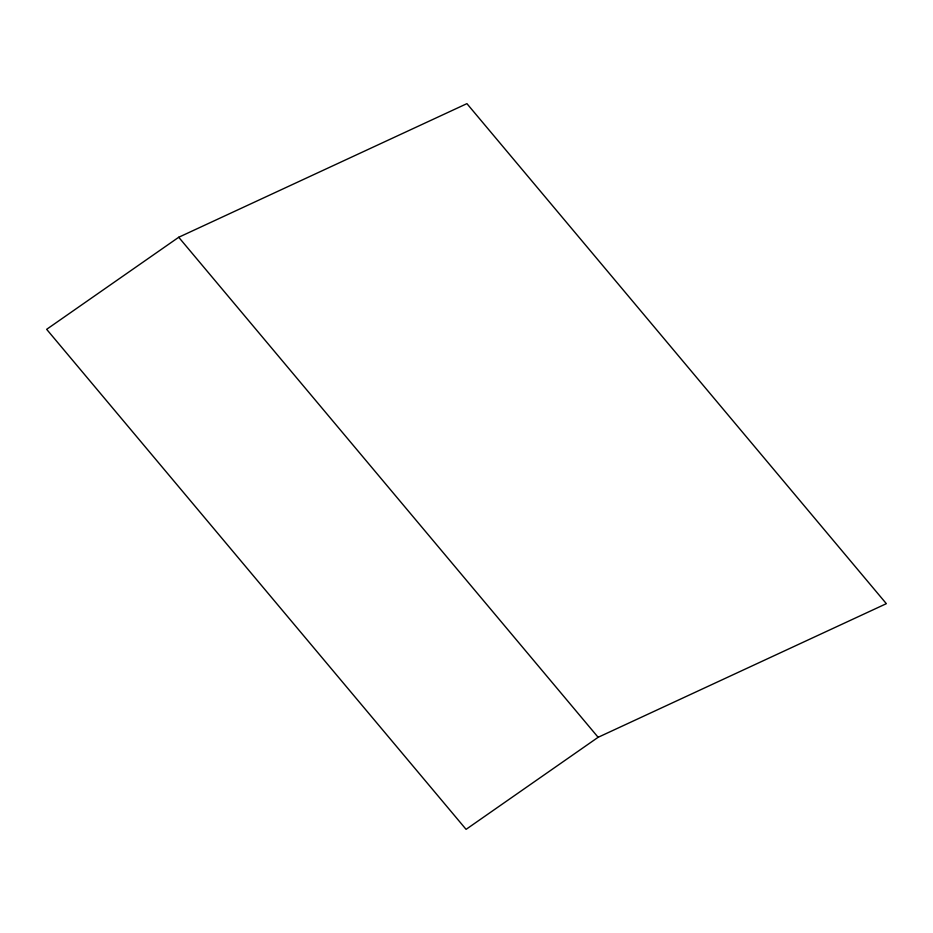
<?xml version="1.0" encoding="UTF-8"?>
<svg xmlns="http://www.w3.org/2000/svg" width="933" height="933" viewBox="0 0 933 933"><rect width="100%" height="100%" fill="white"/><g stroke="black" fill="none" stroke-linecap="round" stroke-linejoin="round"><path stroke-width="1.4" d="M178.716 237.262L46.65 329.326L466.08 829.355L598.135 737.292L886.35 603.674L466.92 103.645L178.716 237.262L598.135 737.292"/></g></svg>
